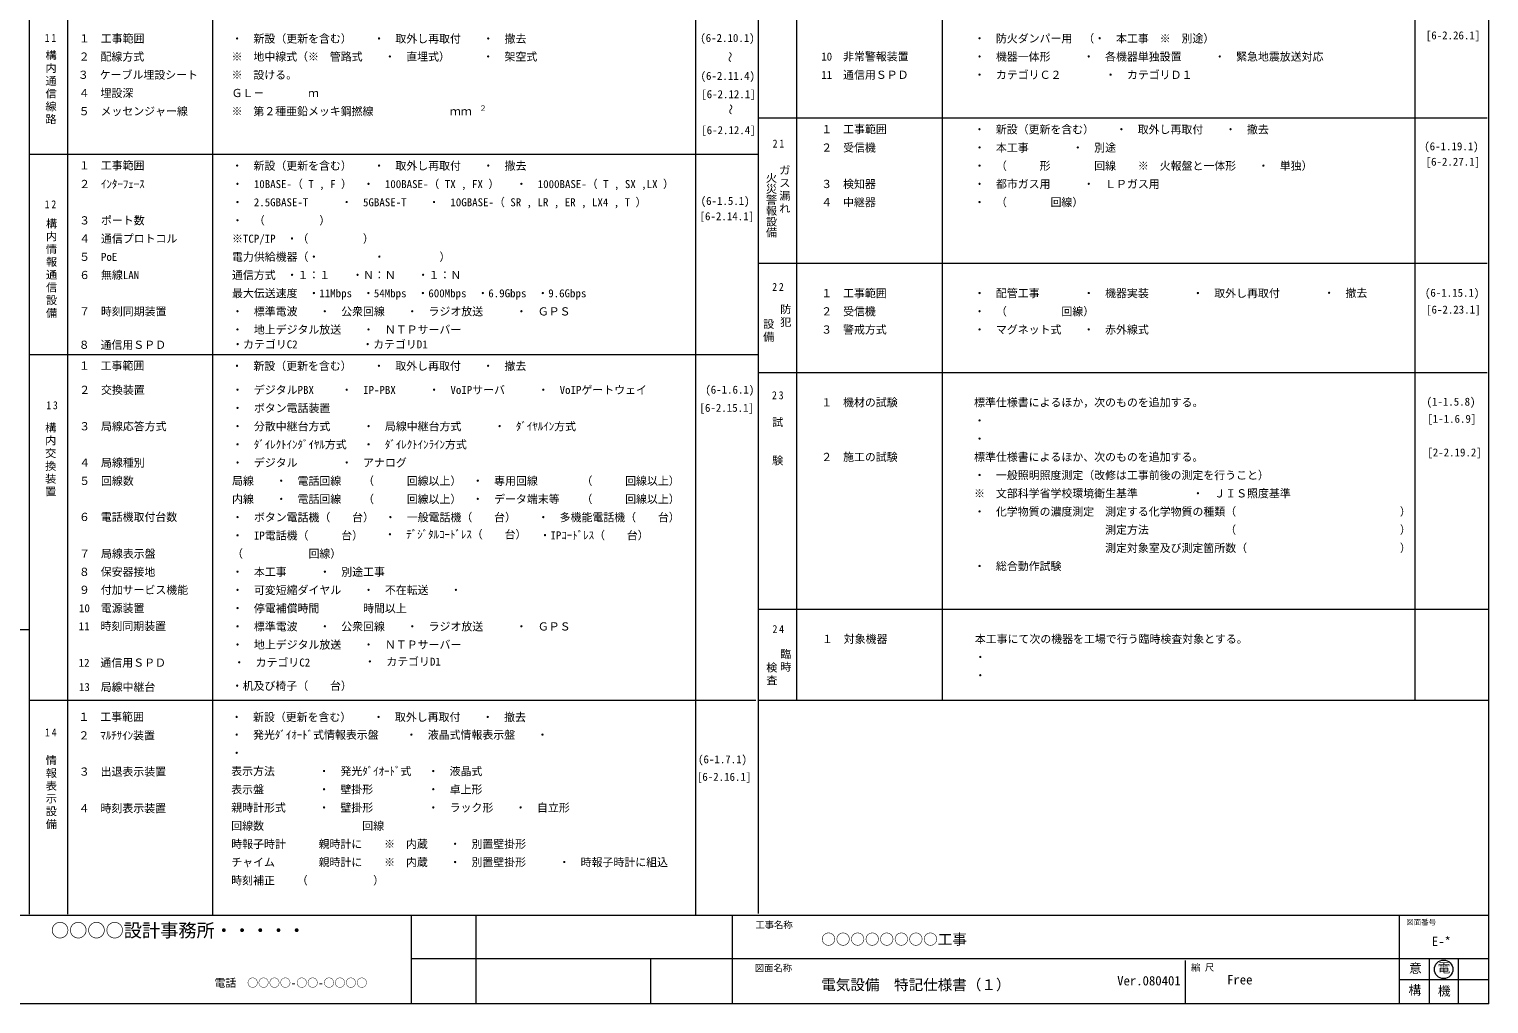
# Model space of a CAD drawing. Units: millimetres on the paper. Extents: x -504 to 402, y -275 to 390.
# Drawn here: x 1.4 to 402.4, y -275.1 to -7.3 of the extents above; entities that cross this region are included whole.
import ezdxf
from ezdxf.enums import TextEntityAlignment as Align

# ---------------------------------------------------------------- set-up
doc = ezdxf.new("R2010")
doc.units = ezdxf.units.MM
for name, color, linetype, lineweight in [('F-2_文字', 4, 'Continuous', 9), ('F-5_項目枠', 4, 'Continuous', 9), ('F-7', 4, 'Continuous', 9)]:
    doc.layers.add(name, color=color, linetype=linetype, lineweight=lineweight)
doc.styles.add('@ＭＳ ゴシック', font='')
doc.styles.add('ＭＳ ゴシック', font='')
doc.styles.get('@ＭＳ ゴシック').set_extended_font_data('@MS Gothic')
doc.styles.get('ＭＳ ゴシック').set_extended_font_data('MS Gothic')

msp = doc.modelspace()

# ---------------------------------------------------------------- linework, layer by layer
at = {"layer": 'F-2_文字'}
for p, q in [((106.32, -250.681), (106.32, -275.053)), ((124.07, -250.68), (124.07, -275.053)), ((194.57, -250.653), (194.57, -275.053)), ((377.914, -275.081), (377.914, -250.784)), ((172.07, -262.681), (172.07, -275.053)), ((319.038, -263.137), (319.038, -275.053))]:
    msp.add_line(p, q, dxfattribs=at)
at = {"layer": 'F-5_項目枠'}
for p, q in [((1.507, -250.481), (1.507, 279.319)), ((11.972, 279.076), (11.972, -250.481)), ((51.731, 279.076), (51.731, -250.588)), ((184.46, 279.076), (184.46, -250.588)), ((201.757, -250.225), (201.757, 279.319)), ((212.207, 279.076), (212.207, -191.616)), ((252.206, 279.076), (252.206, -191.616)), ((382.053, 279.076), (382.053, -191.616)), ((201.757, -31.616), (402.007, -31.616)), ((1.441, -41.616), (201.691, -41.616)), ((201.757, -71.616), (402.007, -71.616)), ((1.606, -96.656), (201.856, -96.656)), ((201.757, -101.616), (402.007, -101.616)), ((201.957, -166.616), (402.207, -166.616)), ((-198.701, -172.256), (1.549, -172.256)), ((1.507, -191.616), (201.007, -191.616)), ((201.957, -191.616), (402.207, -191.616))]:
    msp.add_line(p, q, dxfattribs=at)
at = {"layer": 'F-7'}
for p, q in [((402.407, -275.081), (402.407, 279.719)), ((-398.993, -250.681), (402.394, -250.681)), ((402.421, -262.681), (106.32, -262.681)), ((386.007, -262.681), (386.007, -275.081)), ((394.007, -262.681), (394.007, -275.081)), ((402.407, -268.531), (378.007, -268.531)), ((402.407, -275.081), (-399.393, -275.081))]:
    msp.add_line(p, q, dxfattribs=at)
msp.add_circle((390.007, -265.606), 2.545, dxfattribs=at)

# ---------------------------------------------------------------- texts
at = {"layer": 'F-2_文字', "style": 'ＭＳ ゴシック'}
for s, height, p in [('[6-2.26.1]', 2.199, (385.11, -10.746)), ('１\u3000工事範囲', 2.199, (15.066, -11.616)), ('・\u3000新設（更新を含む）\u3000\u3000・\u3000取外し再取付\u3000\u3000・\u3000撤去', 2.199, (57.028, -11.675)), ('(6-2.10.1)', 2.199, (185.772, -11.464)), ('・\u3000防火ダンパー用\u3000（・\u3000本工事\u3000※\u3000別途）', 2.199, (261.007, -11.616)), ('２\u3000配線方式', 2.199, (15.007, -16.616)), ('※\u3000地中線式（※\u3000管路式\u3000\u3000・\u3000直埋式）\u3000\u3000\u3000・\u3000架空式', 2.199, (57.007, -16.616)), ('10\u3000非常警報装置', 2.199, (219.014, -16.576)), ('・\u3000機器一体形', 2.199, (261.007, -16.616)), ('・\u3000各機器単独設置', 2.199, (291.007, -16.616)), ('・\u3000緊急地震放送対応', 2.199, (327.007, -16.616)), ('３\u3000ケーブル埋設シート', 2.199, (14.783, -21.616)), ('※\u3000設ける。', 2.199, (57.007, -21.616)), ('(6-2.11.4)', 2.199, (185.862, -21.885)), ('11\u3000通信用ＳＰＤ', 2.199, (219.014, -21.609)), ('・\u3000カテゴリＣ２', 2.199, (261.007, -21.616)), ('・\u3000カテゴリＤ１', 2.199, (297.007, -21.616)), ('４\u3000埋設深', 2.199, (15.007, -26.616)), ('ＧＬ－\u3000\u3000\u3000\u3000ｍ', 2.199, (57.007, -26.616)), ('[6-2.12.1]', 2.199, (186.041, -26.915)), ('.', 2.199, (187.9, -25.059)), ('５\u3000メッセンジャー線', 2.199, (15.007, -31.616)), ('※\u3000第２種亜鉛メッキ鋼撚線\u3000\u3000\u3000\u3000\u3000\u3000\u3000ｍｍ', 2.199, (57.007, -31.616)), ('２', 1.466, (125.05, -30.17)), ('[6-2.12.4]', 2.199, (186.041, -36.797)), ('１\u3000工事範囲', 2.199, (219.016, -36.549)), ('・\u3000新設（更新を含む）\u3000\u3000・\u3000取外し再取付\u3000\u3000・\u3000撤去', 2.199, (260.978, -36.608)), ('２\u3000受信機', 2.199, (219.007, -41.616)), ('・\u3000本工事\u3000\u3000\u3000\u3000・\u3000別途', 2.199, (261.007, -41.616)), ('(6-1.19.1)', 2.199, (384.681, -41.229)), ('１\u3000工事範囲', 2.199, (15.076, -46.5)), ('・\u3000新設（更新を含む）\u3000\u3000・\u3000取外し再取付\u3000\u3000・\u3000撤去', 2.199, (57.038, -46.599)), ('・\u3000（\u3000\u3000\u3000形\u3000\u3000\u3000\u3000回線\u3000\u3000※\u3000火報盤と一体形\u3000\u3000・\u3000単独）', 2.199, (261.007, -46.616)), ('[6-2.27.1]', 2.199, (385.063, -45.466)), ('２\u3000ｲﾝﾀｰﾌｪｰｽ', 2.199, (15.126, -51.62)), ('・\u300010BASE-（ T , F ）', 2.199, (57.126, -51.62)), ('・\u3000100BASE-（ TX , FX ）', 2.199, (93.126, -51.62)), ('・\u30001000BASE-（ T , SX ,LX ）', 2.199, (135.126, -51.62)), ('３\u3000検知器', 2.199, (219.007, -51.616)), ('・\u3000都市ガス用', 2.199, (261.007, -51.616)), ('・\u3000ＬＰガス用', 2.199, (291.007, -51.616)), ('・\u30002.5GBASE-T', 2.199, (57.126, -56.62)), ('・\u30005GBASE-T', 2.199, (87.126, -56.62)), ('・\u300010GBASE-（ SR , LR , ER , LX4 , T ）', 2.199, (111.126, -56.62)), ('(6-1.5.1)', 2.199, (185.885, -56.245)), ('４\u3000中継器', 2.199, (219.007, -56.616)), ('・\u3000（\u3000\u3000\u3000\u3000回線）', 2.199, (261.007, -56.616)), ('３\u3000ポート数', 2.199, (15.126, -61.62)), ('・\u3000（\u3000\u3000\u3000\u3000\u3000）\u3000', 2.199, (57.126, -61.62)), ('[6-2.14.1]', 2.199, (185.591, -60.451)), ('４\u3000通信プロトコル', 2.199, (15.126, -66.62)), ('※TCP/IP\u3000・（\u3000\u3000\u3000\u3000\u3000）', 2.199, (57.126, -66.62)), ('５\u3000PoE', 2.199, (15.126, -71.62)), ('電力供給機器（・\u3000\u3000\u3000\u3000\u3000・\u3000\u3000\u3000\u3000\u3000）', 2.199, (57.126, -71.62)), ('６\u3000無線LAN', 2.199, (15.126, -76.62)), ('通信方式\u3000・１：１\u3000\u3000・Ｎ：Ｎ\u3000\u3000・１：Ｎ', 2.199, (57.126, -76.62)), ('最大伝送速度\u3000・11Mbps\u3000・54Mbps\u3000・600Mbps\u3000・6.9Gbps\u3000・9.6Gbps', 2.199, (57.126, -81.62)), ('１\u3000工事範囲', 2.199, (219.007, -81.616)), ('・\u3000配管工事', 2.199, (261.007, -81.616)), ('・\u3000機器実装', 2.199, (291.007, -81.616)), ('・\u3000取外し再取付', 2.199, (320.997, -81.616)), ('・\u3000撤去', 2.199, (357.044, -81.554)), ('(6-1.15.1)', 2.199, (384.869, -81.477)), ('７\u3000時刻同期装置', 2.199, (15.126, -86.62)), ('・\u3000標準電波', 2.199, (57.126, -86.62)), ('・\u3000公衆回線', 2.199, (81.126, -86.62)), ('・\u3000ラジオ放送', 2.199, (105.126, -86.62)), ('・\u3000ＧＰＳ', 2.199, (135.126, -86.62)), ('２\u3000受信機', 2.199, (219.007, -86.616)), ('・\u3000（\u3000\u3000\u3000\u3000\u3000回線）', 2.199, (261.007, -86.616)), ('[6-2.23.1]', 2.199, (385.18, -86.093)), ('・\u3000地上デジタル放送', 2.199, (57.126, -91.62)), ('・\u3000ＮＴＰサーバー', 2.199, (93.126, -91.62)), ('３\u3000警戒方式', 2.199, (219.007, -91.616)), ('・\u3000マグネット式', 2.199, (261.007, -91.616)), ('・\u3000赤外線式', 2.199, (291.007, -91.616)), ('８\u3000通信用ＳＰＤ', 2.199, (15.007, -95.792)), ('・カテゴリC2', 2.199, (57.172, -95.655)), ('・カテゴリD1', 2.199, (92.902, -95.655)), ('１\u3000工事範囲', 2.199, (15.042, -101.513)), ('・\u3000新設（更新を含む）\u3000\u3000・\u3000取外し再取付\u3000\u3000・\u3000撤去', 2.199, (57.004, -101.612)), ('２\u3000交換装置', 2.199, (15.143, -108.182)), ('・\u3000デジタルPBX', 2.199, (57.143, -108.182)), ('・\u3000IP-PBX', 2.199, (87.143, -108.182)), ('・\u3000VoIPサーバ', 2.199, (111.143, -108.182)), ('・\u3000VoIPゲートウェイ', 2.199, (141.143, -108.182)), ('(6-1.6.1)', 2.199, (187.157, -108.094)), ('・\u3000ボタン電話装置\u3000', 2.199, (57.143, -113.182)), ('[6-2.15.1]', 2.199, (185.579, -113.092)), ('１\u3000機材の試験', 2.199, (219.007, -111.616)), ('標準仕様書によるほか，次のものを追加する。', 2.199, (261.007, -111.616)), ('(1-1.5.8)', 2.199, (385.302, -111.399)), ('３\u3000局線応答方式', 2.199, (15.143, -118.182)), ('・\u3000分散中継台方式', 2.199, (57.143, -118.182)), ('・\u3000局線中継台方式', 2.199, (93.143, -118.182)), ('・\u3000ﾀﾞｲﾔﾙｲﾝ方式', 2.199, (129.143, -118.182)), ('・\u3000', 2.199, (261.007, -116.616)), ('[1-1.6.9]', 2.199, (385.528, -116.098)), ('・\u3000ﾀﾞｲﾚｸﾄｲﾝﾀﾞｲﾔﾙ方式', 2.199, (57.143, -123.182)), ('・\u3000ﾀﾞｲﾚｸﾄｲﾝﾗｲﾝ方式', 2.199, (93.143, -123.182)), ('・\u3000', 2.199, (261.007, -121.616)), ('２\u3000施工の試験', 2.199, (219.007, -126.616)), ('標準仕様書によるほか、次のものを追加する。', 2.199, (261.007, -126.616)), ('[2-2.19.2]', 2.199, (385.528, -125.345)), ('４\u3000局線種別', 2.199, (15.143, -128.182)), ('・\u3000デジタル', 2.199, (57.143, -128.182)), ('・\u3000アナログ', 2.199, (87.143, -128.182)), ('５\u3000回線数', 2.199, (15.143, -133.182)), ('局線', 2.199, (57.143, -133.182)), ('・\u3000電話回線', 2.199, (69.143, -133.182)), ('（\u3000\u3000\u3000回線以上）', 2.199, (93.143, -133.182)), ('・\u3000専用回線', 2.199, (123.143, -133.182)), ('（\u3000\u3000\u3000回線以上）', 2.199, (153.143, -133.182)), ('・\u3000一般照明照度測定（改修は工事前後の測定を行うこと）', 2.199, (261.007, -131.616)), ('内線', 2.199, (57.143, -138.182)), ('・\u3000電話回線', 2.199, (69.143, -138.182)), ('（\u3000\u3000\u3000回線以上）', 2.199, (93.143, -138.182)), ('・\u3000データ端末等', 2.199, (123.143, -138.182)), ('（\u3000\u3000\u3000回線以上）', 2.199, (153.143, -138.182)), ('※\u3000文部科学省学校環境衛生基準', 2.199, (261.007, -136.616)), ('・\u3000ＪＩＳ照度基準', 2.199, (321.007, -136.616)), ('６\u3000電話機取付台数', 2.199, (15.073, -143.084)), ('・\u3000ボタン電話機（\u3000\u3000台）', 2.199, (57.143, -143.182)), ('・\u3000一般電話機（\u3000\u3000台）', 2.199, (99.143, -143.182)), ('・\u3000多機能電話機（\u3000\u3000台）', 2.199, (141.143, -143.182)), ('・\u3000化学物質の濃度測定', 2.199, (261.007, -141.616)), ('測定する化学物質の種類（\u3000\u3000\u3000\u3000\u3000\u3000\u3000\u3000\u3000\u3000\u3000\u3000\u3000\u3000\u3000）', 2.199, (297.007, -141.616)), ('測定方法\u3000\u3000\u3000\u3000\u3000\u3000\u3000（\u3000\u3000\u3000\u3000\u3000\u3000\u3000\u3000\u3000\u3000\u3000\u3000\u3000\u3000\u3000）', 2.199, (297.007, -146.616)), ('・\u3000IP電話機（\u3000\u3000\u3000台）', 2.199, (57.143, -148.182)), ('・\u3000ﾃﾞｼﾞﾀﾙｺｰﾄﾞﾚｽ（\u3000\u3000台）', 2.199, (99.013, -147.89)), ('・IPｺｰﾄﾞﾚｽ（\u3000\u3000台）', 2.199, (141.613, -148.129)), ('７\u3000局線表示盤', 2.199, (15.143, -153.182)), ('（\u3000\u3000\u3000\u3000\u3000\u3000回線）', 2.199, (57.143, -153.182)), ('測定対象室及び測定箇所数（\u3000\u3000\u3000\u3000\u3000\u3000\u3000\u3000\u3000\u3000\u3000\u3000\u3000\u3000）', 2.199, (297.007, -151.616)), ('８\u3000保安器接地', 2.199, (15.061, -158.18)), ('・\u3000本工事', 2.199, (57.143, -158.182)), ('・\u3000別途工事', 2.199, (81.143, -158.182)), ('・\u3000総合動作試験', 2.199, (261.007, -156.616)), ('９\u3000付加サービス機能', 2.199, (15.085, -163.129)), ('・\u3000可変短縮ダイヤル', 2.199, (57.143, -163.182)), ('・\u3000不在転送', 2.199, (93.143, -163.182)), ('・', 2.199, (117.143, -163.182)), ('10\u3000電源装置', 2.199, (15.085, -168.149)), ('・\u3000停電補償時間\u3000\u3000\u3000\u3000時間以上', 2.199, (57.143, -168.182)), ('11\u3000時刻同期装置', 2.199, (15.006, -173.09)), ('・\u3000標準電波', 2.199, (57.143, -173.182)), ('・\u3000公衆回線', 2.199, (81.143, -173.182)), ('・\u3000ラジオ放送', 2.199, (105.143, -173.182)), ('・\u3000ＧＰＳ', 2.199, (135.143, -173.182)), ('・\u3000地上デジタル放送', 2.199, (57.143, -178.182)), ('・\u3000ＮＴＰサーバー', 2.199, (93.143, -178.182)), ('１\u3000対象機器', 2.199, (219.207, -176.616)), ('本工事にて次の機器を工場で行う臨時検査対象とする。', 2.199, (261.207, -176.616)), ('12\u3000通信用ＳＰＤ', 2.199, (14.99, -183.129)), ('・\u3000カテゴリC2', 2.199, (57.609, -183.071)), ('・\u3000カテゴリD1', 2.199, (93.508, -182.832)), ('・', 2.199, (261.207, -181.616)), ('13\u3000局線中継台', 2.199, (15.077, -189.799)), ('・机及び椅子（\u3000\u3000台）', 2.199, (57.053, -189.498)), ('・', 2.199, (261.207, -186.616)), ('１\u3000工事範囲', 2.199, (14.937, -197.993)), ('・\u3000新設（更新を含む）\u3000\u3000・\u3000取外し再取付\u3000\u3000・\u3000撤去', 2.199, (56.899, -198.092)), ('２\u3000ﾏﾙﾁｻｲﾝ装置 ', 2.199, (14.951, -203.11)), ('・\u3000発光ﾀﾞｲｵｰﾄﾞ式情報表示盤', 2.199, (56.918, -202.951)), ('・\u3000液晶式情報表示盤', 2.199, (104.918, -202.951)), ('・\u3000', 2.199, (140.918, -202.951)), ('・', 2.199, (56.918, -207.951)), ('(6-1.7.1)', 2.199, (185.163, -209.653)), ('３\u3000出退表示装置', 2.199, (15.029, -213.071)), ('表示方法', 2.199, (56.918, -212.951)), ('・\u3000発光ﾀﾞｲｵｰﾄﾞ式', 2.199, (80.918, -212.951)), ('・\u3000液晶式', 2.199, (110.918, -212.951)), ('[6-2.16.1]', 2.199, (184.851, -214.469)), ('表示盤', 2.199, (56.918, -217.951)), ('・\u3000壁掛形', 2.199, (80.918, -217.951)), ('・\u3000卓上形', 2.199, (110.918, -217.951)), ('４\u3000時刻表示装置', 2.199, (14.998, -223.127)), ('親時計形式', 2.199, (56.918, -222.951)), ('・\u3000壁掛形', 2.199, (80.918, -222.951)), ('・\u3000ラック形', 2.199, (110.918, -222.951)), ('・\u3000自立形', 2.199, (134.918, -222.951)), ('回線数', 2.199, (56.918, -227.951)), ('\u3000\u3000\u3000\u3000\u3000\u3000回線', 2.199, (74.918, -227.951)), ('時報子時計', 2.199, (56.918, -232.951)), ('親時計に', 2.199, (80.918, -232.951)), ('※\u3000内蔵', 2.199, (98.918, -232.951)), ('・\u3000別置壁掛形', 2.199, (116.918, -232.951)), ('チャイム', 2.199, (56.918, -237.951)), ('親時計に', 2.199, (80.918, -237.951)), ('※\u3000内蔵', 2.199, (98.918, -237.951)), ('・\u3000別置壁掛形', 2.199, (116.918, -237.951)), ('・\u3000時報子時計に組込', 2.199, (146.918, -237.951)), ('時刻補正', 2.199, (56.918, -242.951)), ('（\u3000\u3000\u3000\u3000\u3000\u3000）', 2.199, (74.918, -242.951)), ('○○○○設計事務所・・・・・', 3.666, (7.384, -257.848)), ('工事名称', 1.833, (200.91, -254.867)), ('○○○○○○○○工事', 2.933, (219.013, -259.705)), ('E-*', 2.566, (386.767, -259.969)), ('図面名称', 1.833, (200.754, -266.728)), ('縮 尺', 1.833, (320.609, -266.572)), ('電話\u3000○○○○-○○-○○○○', 2.199, (52.295, -271.087)), ('Ver.080401', 2.566, (300.321, -270.786)), ('Free', 2.566, (330.503, -270.52))]:
    msp.add_text(s, height=height, dxfattribs=at).set_placement(p, align=Align.BOTTOM_LEFT)
at = {"layer": 'F-2_文字'}
for s, style, p in [('～', 'ＭＳ ゴシック', (192.15, -13.441)), ('～', 'ＭＳ ゴシック', (192.329, -27.814)), ('火災警報設備', '@ＭＳ ゴシック', (203.518, -46.645))]:
    msp.add_text(s, height=2.199, rotation=270, dxfattribs=dict(at, style=style)).set_placement(p, align=Align.BOTTOM_LEFT)
at = {"layer": 'F-2_文字', "char_height": 2.199, "attachment_point": 7, "style": 'ＭＳ ゴシック'}
for s, insert in [('\\T1.36;\\W0.9;11', (5.663, -10.803)), ('\\T1.36;\\W0.9;21', (205.673, -39.83)), ('\\T1.36;\\W0.9;12', (5.669, -56.507)), ('\\T1.36;\\W0.9;22', (205.534, -79.209)), ('\\T1.36;\\W0.9;23', (205.487, -109.01)), ('\\T1.36;\\W0.9;13', (6.089, -111.762)), ('\\T1.36;\\W0.9;24', (205.621, -173.217)), ('\\T1.36;\\W0.9;14', (5.757, -201.616))]:
    msp.add_mtext(s, dxfattribs=dict(at, insert=insert))
at = {"layer": 'F-2_文字', "char_height": 2.199, "attachment_point": 7, "rotation": 270, "style": '@ＭＳ ゴシック'}
for s, insert in [('\\T1.17;構内通信線路', (5.93, -12.934)), ('\\T1.17;ガス漏れ', (207.594, -44.482)), ('\\T1.17;構内情報通信設備', (6.073, -59.162)), ('\\T1.17;防犯', (207.809, -82.697)), ('\\T1.17;設備', (203.099, -86.757)), ('\\T1.17;構内交換装置', (5.871, -115.24)), ('\\T1.17;試\u3000\u3000験', (205.604, -113.728)), ('\\T1.17;臨時', (207.96, -177.429)), ('\\T1.17;検査', (203.991, -181.169)), ('\\T1.17;情報表示設備', (6.007, -206.616))]:
    msp.add_mtext(s, dxfattribs=dict(at, insert=insert))
at = {"layer": 'F-7', "style": 'ＭＳ ゴシック'}
for s, height, p in [('図面番号', 1.466, (379.74, -253.827)), ('意', 2.566, (380.495, -267.341)), ('電', 2.566, (388.356, -267.267)), ('電気設備\u3000特記仕様書（１）', 2.933, (219.013, -272.19)), ('構', 2.566, (380.348, -273.365)), ('機', 2.566, (388.429, -273.586))]:
    msp.add_text(s, height=height, dxfattribs=at).set_placement(p, align=Align.BOTTOM_LEFT)

doc.saveas('drawing.dxf')
